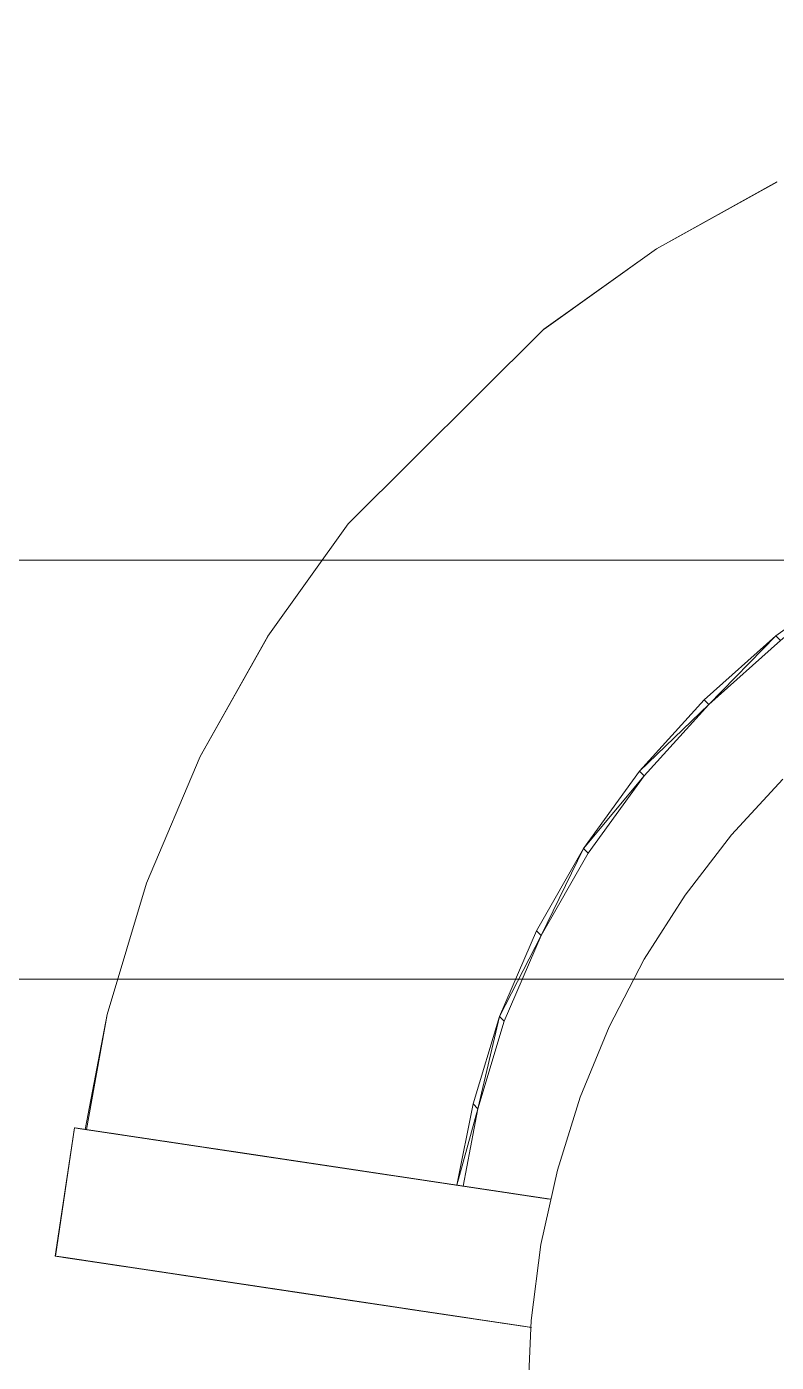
# Model space of a CAD drawing. Extents: x -566 to 72611, y -487 to 32334.
# Drawn here: x 170.13 to 176.64, y 135.67 to 147.27 of the extents above; entities that cross this region are included whole.
import ezdxf

# ---------------------------------------------------------------- set-up
doc = ezdxf.new("R2010")
doc.units = 0
doc.header["$LTSCALE"] = 0.5
doc.header["$MEASUREMENT"] = 0
doc.layers.add('ceilling', color=141, linetype='CONTINUOUS', lineweight=18)
doc.layers.add('floor', color=7, linetype='CONTINUOUS', lineweight=5, true_color=0xcfcfcf)
doc.layers.add('layout', color=7, linetype='CONTINUOUS', lineweight=5, true_color=0xcfcfcf)

msp = doc.modelspace()

# ---------------------------------------------------------------- hatches: boundary and pattern name
at = {"layer": 'floor'}
h = msp.add_hatch(dxfattribs=at)
h.set_pattern_fill('ANSI37', color=256, scale=100, angle=45)
h.set_pattern_definition([(90, (243.028, 267.632), (-12.5, 9e-16), []), (180, (243.028, 267.632), (-9e-16, -12.5), [])])
h.paths.add_polyline_path([(253.46925, 349.5), (154.11744, 349.5), (154.11744, 348.5), (101.14781, 348.5), (101.14781, 349.5), (0, 349.5), (0, 344.5), (36, 344.5, -0.33835703), (0, 308.66941), (0, 308.5), (0, 173.75), (253.46925, 173.75)])
h.paths.add_polyline_path([(36, 344.5), (0, 344.5), (0, 308.66941, 0.33835703)], flags=17)
h.paths.add_polyline_path([(253.46925, 173.75), (0, 173.75), (0, 173.74997), (0, 169.75), (253.46925, 169.75)])
h.paths.add_polyline_path([(253.46925, 169.75), (0, 169.75), (0, 149.21137), (36, 149.21137, -0.33835703), (0, 113.38078), (0, 113.21137), (0, 29.94998), (0, -5), (253.46925, -5)])
h.paths.add_polyline_path([(36, 149.21137), (0, 149.21137), (0, 113.38078, 0.33835703)], flags=17)
h.paths.add_polyline_path([(575.25, 169.75), (510, 169.75), (474.75, 169.75), (327.5, 169.75), (285.46925, 169.75), (285.46925, 165.75), (253.46925, 165.75), (253.46925, -5), (263.99725, -5), (263.99725, 95.99051), (287, 95.99051), (287, 97.5), (292, 97.5), (292, -5), (341.25, -5), (341.25, 13.02988), (341.25012, 15.02988), (346.24839, 15.02988, 0.36108524), (374.08728, 41.24999), (346.25012, 41.24999), (346.25012, 42.99999), (341.25, 42.99999), (341.25, 44.99999), (341.25, 97.5), (357.75, 97.5), (405.75, 97.5), (575.25, 97.5)])

# ---------------------------------------------------------------- linework, layer by layer
at = {"layer": 'ceilling'}
msp.add_line((0, 139), (575.25, 139), dxfattribs=at)
msp.add_line((0, 139), (575.25, 139), dxfattribs=at)
at = {"layer": 'layout'}
for points in [[(170.50819, 126.00969, -69.72025), (191.31363, 146.81773, -69.73263), (170.50681, 126.0109, -69.73263)], [(191.31363, 146.81773, -69.73263), (170.50819, 126.00969, -69.72025), (191.31493, 146.81643, -69.72025)], [(176.64921, 145.92717, -67.45901), (176.64921, 145.92717, -67.45901), (175.60288, 145.34382, -67.49301), (176.64866, 145.92508, -67.41885)], [(174.62547, 144.64772, -67.51612), (174.62547, 144.64772, -67.51612), (175.60288, 145.34382, -67.49301), (174.62743, 144.64623, -67.55636)], [(174.62547, 144.64772, -67.51612), (174.62547, 144.64772, -67.51612), (172.92669, 142.95456, -67.52867), (174.62579, 144.64632, -67.47594)], [(172.22725, 141.97933, -67.51794), (172.22725, 141.97933, -67.51794), (172.22874, 141.97909, -67.47775), (172.92669, 142.95456, -67.52867)], [(176.63896, 141.98296, -76.60138), (176.63896, 141.98296, -76.60138), (176.67952, 141.94221, -77.49094), (177.31362, 142.46745, -76.5928)], [(172.22725, 141.97933, -67.51794), (172.22725, 141.97933, -67.51794), (172.22904, 141.97749, -67.55817), (171.64036, 140.93459, -67.49601)], [(176.01662, 141.42636, -76.60426), (176.01662, 141.42636, -76.60426), (176.05727, 141.38553, -77.4938), (176.63896, 141.98296, -76.60138)], [(176.05727, 141.38553, -77.4938), (176.05727, 141.38553, -77.4938), (176.63896, 141.98296, -76.60138), (176.67952, 141.94221, -77.49094)], [(176.01662, 141.42636, -76.60426), (176.01662, 141.42636, -76.60426), (175.45713, 140.80659, -76.60138), (176.05727, 141.38553, -77.4938)], [(175.49769, 140.76584, -77.49094), (175.49769, 140.76584, -77.49094), (176.05727, 141.38553, -77.4938), (175.45713, 140.80659, -76.60138)], [(171.17346, 139.83414, -67.46316), (171.17346, 139.83414, -67.46316), (171.17532, 139.83496, -67.423), (171.64036, 140.93459, -67.49601)], [(175.45713, 140.80659, -76.60138), (175.45713, 140.80659, -76.60138), (174.96952, 140.13419, -76.5928), (175.49769, 140.76584, -77.49094)], [(175.01008, 140.09344, -77.48236), (175.01008, 140.09344, -77.48236), (175.49769, 140.76584, -77.49094), (174.96952, 140.13419, -76.5928)], [(176.70187, 140.73832, -80.51045), (176.70187, 140.73832, -80.51045), (176.25509, 140.25261, -80.51045), (176.70187, 140.73832, -79.38364)], [(176.25509, 140.25261, -79.38364), (176.25509, 140.25261, -79.38364), (176.70187, 140.73832, -79.38364), (176.25509, 140.25261, -80.51045)], [(176.25509, 140.25261, -80.51045), (176.25509, 140.25261, -80.51045), (175.85279, 139.72919, -80.51045), (176.25509, 140.25261, -79.38364)], [(175.85279, 139.72919, -79.38364), (175.85279, 139.72919, -79.38364), (176.25509, 140.25261, -79.38364), (175.85279, 139.72919, -80.51045)], [(174.56191, 139.42017, -76.57867), (174.56191, 139.42017, -76.57867), (174.60247, 139.37942, -77.46822), (174.96952, 140.13419, -76.5928)], [(175.01008, 140.09344, -77.48236), (175.01008, 140.09344, -77.48236), (174.96952, 140.13419, -76.5928), (174.60247, 139.37942, -77.46822)], [(171.17346, 139.83414, -67.46316), (171.17346, 139.83414, -67.46316), (171.1751, 139.83215, -67.50339), (170.83263, 138.69192, -67.41982)], [(175.85279, 139.72919, -80.51045), (175.85279, 139.72919, -80.51045), (175.49786, 139.17214, -80.51045), (175.85279, 139.72919, -79.38364)], [(175.49786, 139.17214, -79.38364), (175.49786, 139.17214, -79.38364), (175.85279, 139.72919, -79.38364), (175.49786, 139.17214, -80.51045)], [(174.56191, 139.42017, -76.57867), (174.56191, 139.42017, -76.57867), (174.24112, 138.6763, -76.55921), (174.60247, 139.37942, -77.46822)], [(174.28168, 138.63555, -77.44877), (174.28168, 138.63555, -77.44877), (174.60247, 139.37942, -77.46822), (174.24112, 138.6763, -76.55921)], [(175.49786, 139.17214, -80.51045), (175.49786, 139.17214, -80.51045), (175.19307, 138.58544, -80.51045), (175.49786, 139.17214, -79.38364)], [(175.19307, 138.58544, -79.38364), (175.19307, 138.58544, -79.38364), (175.49786, 139.17214, -79.38364), (175.19307, 138.58544, -80.51045)], [(170.65358, 137.69221, -67.09033), (170.65358, 137.69221, -67.09033), (170.64295, 137.6938, -67.06297), (170.83263, 138.69192, -67.41982)], [(174.01243, 137.91491, -76.53475), (174.01243, 137.91491, -76.53475), (174.05299, 137.87416, -77.42431), (174.24112, 138.6763, -76.55921)], [(174.28168, 138.63555, -77.44877), (174.28168, 138.63555, -77.44877), (174.24112, 138.6763, -76.55921), (174.05299, 137.87416, -77.42431)], [(175.19307, 138.58544, -80.51045), (175.19307, 138.58544, -80.51045), (174.9406, 137.97365, -80.51045), (175.19307, 138.58544, -79.38364)], [(174.9406, 137.97365, -79.38364), (174.9406, 137.97365, -79.38364), (175.19307, 138.58544, -79.38364), (174.9406, 137.97365, -80.51045)], [(174.9406, 137.97365, -80.51045), (174.9406, 137.97365, -80.51045), (174.74237, 137.34128, -80.51045), (174.9406, 137.97365, -79.38364)], [(174.74237, 137.34128, -79.38364), (174.74237, 137.34128, -79.38364), (174.9406, 137.97365, -79.38364), (174.74237, 137.34128, -80.51045)], [(174.01243, 137.91491, -76.53475), (174.01243, 137.91491, -76.53475), (173.8702, 137.20962, -91.33982), (174.05299, 137.87416, -77.42431)], [(173.92536, 137.20131, -91.07691), (173.92536, 137.20131, -91.07691), (174.05299, 137.87416, -77.42431), (173.8702, 137.20962, -91.33982)], [(170.38168, 136.59357, -67.34775), (170.38168, 136.59357, -67.34775), (170.38293, 136.59343, -67.30764), (170.54895, 137.70788, -67.34775)], [(170.54895, 137.70788, -67.34775), (170.54895, 137.70788, -67.34775), (171.56395, 137.55559, -67.56361), (170.63977, 137.69424, -67.56718)], [(171.47507, 137.56892, -67.42873), (171.47507, 137.56892, -67.42873), (171.56395, 137.55559, -67.56361), (170.54895, 137.70788, -67.34775)], [(171.38369, 137.58268, -67.29533), (171.38369, 137.58268, -67.29533), (171.47507, 137.56892, -67.42873), (170.54895, 137.70788, -67.34775)], [(170.55016, 137.7077, -67.30764), (170.55016, 137.7077, -67.30764), (171.38369, 137.58268, -67.29533), (170.54895, 137.70788, -67.34775)], [(170.5559, 137.70687, -67.2679), (170.5559, 137.70687, -67.2679), (171.38369, 137.58268, -67.29533), (170.55016, 137.7077, -67.30764)], [(171.28998, 137.59671, -67.16345), (171.28998, 137.59671, -67.16345), (171.38369, 137.58268, -67.29533), (170.5559, 137.70687, -67.2679)], [(170.56612, 137.70533, -67.22897), (170.56612, 137.70533, -67.22897), (171.28998, 137.59671, -67.16345), (170.5559, 137.70687, -67.2679)], [(170.58071, 137.70314, -67.19132), (170.58071, 137.70314, -67.19132), (171.28998, 137.59671, -67.16345), (170.56612, 137.70533, -67.22897)], [(170.59939, 137.70038, -67.15537), (170.59939, 137.70038, -67.15537), (171.28998, 137.59671, -67.16345), (170.58071, 137.70314, -67.19132)], [(171.26306, 137.60074, -67.12991), (171.26306, 137.60074, -67.12991), (171.28998, 137.59671, -67.16345), (170.59939, 137.70038, -67.15537)], [(170.62208, 137.69696, -67.12155), (170.62208, 137.69696, -67.12155), (171.26306, 137.60074, -67.12991), (170.59939, 137.70038, -67.15537)], [(171.23286, 137.6053, -67.099), (171.23286, 137.6053, -67.099), (171.26306, 137.60074, -67.12991), (170.62208, 137.69696, -67.12155)], [(170.64853, 137.69297, -67.09026), (170.64853, 137.69297, -67.09026), (171.23286, 137.6053, -67.099), (170.62208, 137.69696, -67.12155)], [(170.63977, 137.69424, -67.56718), (170.63977, 137.69424, -67.56718), (171.6504, 137.54262, -67.69993), (170.72787, 137.681, -67.78764)], [(171.56395, 137.55559, -67.56361), (171.56395, 137.55559, -67.56361), (171.6504, 137.54262, -67.69993), (170.63977, 137.69424, -67.56718)], [(171.19964, 137.6103, -67.07101), (171.19964, 137.6103, -67.07101), (171.23286, 137.6053, -67.099), (170.64853, 137.69297, -67.09026)], [(170.6783, 137.6885, -67.06184), (170.6783, 137.6885, -67.06184), (171.19964, 137.6103, -67.07101), (170.64853, 137.69297, -67.09026)], [(171.16383, 137.61565, -67.0462), (171.16383, 137.61565, -67.0462), (171.19964, 137.6103, -67.07101), (170.6783, 137.6885, -67.06184)], [(170.71121, 137.68355, -67.03663), (170.71121, 137.68355, -67.03663), (171.16383, 137.61565, -67.0462), (170.6783, 137.6885, -67.06184)], [(171.12552, 137.62143, -67.0248), (171.12552, 137.62143, -67.0248), (171.16383, 137.61565, -67.0462), (170.71121, 137.68355, -67.03663)], [(170.74668, 137.6782, -67.01492), (170.74668, 137.6782, -67.01492), (171.12552, 137.62143, -67.0248), (170.71121, 137.68355, -67.03663)], [(170.72787, 137.681, -67.78764), (170.72787, 137.681, -67.78764), (171.81573, 137.51789, -67.97672), (170.81316, 137.66825, -68.00909)], [(171.73432, 137.53003, -67.83765), (171.73432, 137.53003, -67.83765), (171.81573, 137.51789, -67.97672), (170.72787, 137.681, -67.78764)], [(171.6504, 137.54262, -67.69993), (171.6504, 137.54262, -67.69993), (171.73432, 137.53003, -67.83765), (170.72787, 137.681, -67.78764)], [(171.08535, 137.62744, -67.00702), (171.08535, 137.62744, -67.00702), (171.12552, 137.62143, -67.0248), (170.74668, 137.6782, -67.01492)], [(170.76911, 137.67487, -67.00424), (170.76911, 137.67487, -67.00424), (171.08535, 137.62744, -67.00702), (170.74668, 137.6782, -67.01492)], [(171.04351, 137.63366, -66.99302), (171.04351, 137.63366, -66.99302), (171.08535, 137.62744, -67.00702), (170.76911, 137.67487, -67.00424)], [(170.82399, 137.66663, -66.983), (170.82399, 137.66663, -66.983), (171.04351, 137.63366, -66.99302), (170.76911, 137.67487, -67.00424)], [(170.76911, 137.67487, -67.00424), (170.76911, 137.67487, -67.00424), (170.78443, 137.67254, -66.99698), (170.82399, 137.66663, -66.983)], [(170.81316, 137.66825, -68.00909), (170.81316, 137.66825, -68.00909), (171.89464, 137.50601, -68.11711), (170.89557, 137.65589, -68.23151)], [(171.81573, 137.51789, -67.97672), (171.81573, 137.51789, -67.97672), (171.89464, 137.50601, -68.11711), (170.81316, 137.66825, -68.00909)], [(171.00041, 137.64019, -66.98292), (171.00041, 137.64019, -66.98292), (171.04351, 137.63366, -66.99302), (170.82399, 137.66663, -66.983)], [(170.86791, 137.66005, -66.97688), (170.86791, 137.66005, -66.97688), (171.00041, 137.64019, -66.98292), (170.82399, 137.66663, -66.983)], [(170.95649, 137.64677, -66.97684), (170.95649, 137.64677, -66.97684), (171.00041, 137.64019, -66.98292), (170.86791, 137.66005, -66.97688)], [(170.91213, 137.65343, -66.97481), (170.91213, 137.65343, -66.97481), (170.95649, 137.64677, -66.97684), (170.86791, 137.66005, -66.97688)], [(170.89557, 137.65589, -68.23151), (170.89557, 137.65589, -68.23151), (172.04474, 137.48352, -68.40167), (170.97525, 137.64392, -68.45486)], [(171.971, 137.49453, -68.25877), (171.971, 137.49453, -68.25877), (172.04474, 137.48352, -68.40167), (170.89557, 137.65589, -68.23151)], [(171.89464, 137.50601, -68.11711), (171.89464, 137.50601, -68.11711), (171.971, 137.49453, -68.25877), (170.89557, 137.65589, -68.23151)], [(170.97525, 137.64392, -68.45486), (170.97525, 137.64392, -68.45486), (172.11584, 137.47283, -68.54575), (171.05196, 137.63243, -68.6791)], [(172.04474, 137.48352, -68.40167), (172.04474, 137.48352, -68.40167), (172.11584, 137.47283, -68.54575), (170.97525, 137.64392, -68.45486)], [(171.05196, 137.63243, -68.6791), (171.05196, 137.63243, -68.6791), (172.25027, 137.45266, -68.83732), (171.12595, 137.62134, -68.90421)], [(172.18439, 137.46253, -68.69098), (172.18439, 137.46253, -68.69098), (172.25027, 137.45266, -68.83732), (171.05196, 137.63243, -68.6791)], [(172.11584, 137.47283, -68.54575), (172.11584, 137.47283, -68.54575), (172.18439, 137.46253, -68.69098), (171.05196, 137.63243, -68.6791)], [(171.12595, 137.62134, -68.90421), (171.12595, 137.62134, -68.90421), (172.32211, 137.44184, -69.07613), (171.19705, 137.61065, -69.13014)], [(172.25027, 137.45266, -68.83732), (172.25027, 137.45266, -68.83732), (172.32211, 137.44184, -69.07613), (171.12595, 137.62134, -68.90421)], [(171.19705, 137.61065, -69.13014), (171.19705, 137.61065, -69.13014), (172.39096, 137.43149, -69.31577), (171.26522, 137.60048, -69.35687)], [(172.32211, 137.44184, -69.07613), (172.32211, 137.44184, -69.07613), (172.39096, 137.43149, -69.31577), (171.19705, 137.61065, -69.13014)], [(171.26522, 137.60048, -69.35687), (171.26522, 137.60048, -69.35687), (172.45641, 137.42172, -69.55508), (171.33058, 137.59062, -69.58437)], [(172.39096, 137.43149, -69.31577), (172.39096, 137.43149, -69.31577), (172.45641, 137.42172, -69.55508), (171.26522, 137.60048, -69.35687)], [(171.33058, 137.59062, -69.58437), (171.33058, 137.59062, -69.58437), (172.50961, 137.41369, -69.75571), (171.39331, 137.58123, -69.81377)], [(172.45641, 137.42172, -69.55508), (172.45641, 137.42172, -69.55508), (172.50961, 137.41369, -69.75571), (171.33058, 137.59062, -69.58437)], [(171.39331, 137.58123, -69.81377), (171.39331, 137.58123, -69.81377), (172.56181, 137.40589, -69.95543), (171.44504, 137.57347, -70.00896)], [(172.50961, 137.41369, -69.75571), (172.50961, 137.41369, -69.75571), (172.56181, 137.40589, -69.95543), (171.39331, 137.58123, -69.81377)], [(171.44504, 137.57347, -70.00896), (171.44504, 137.57347, -70.00896), (172.61341, 137.39818, -70.1553), (171.49647, 137.56576, -70.20546)], [(172.56181, 137.40589, -69.95543), (172.56181, 137.40589, -69.95543), (172.61341, 137.39818, -70.1553), (171.44504, 137.57347, -70.00896)], [(171.49647, 137.56576, -70.20546), (171.49647, 137.56576, -70.20546), (172.66423, 137.39055, -70.35532), (171.54716, 137.55818, -70.40212)], [(172.61341, 137.39818, -70.1553), (172.61341, 137.39818, -70.1553), (172.66423, 137.39055, -70.35532), (171.49647, 137.56576, -70.20546)], [(171.54716, 137.55818, -70.40212), (171.54716, 137.55818, -70.40212), (172.7145, 137.38305, -70.55549), (171.59734, 137.55059, -70.59894)], [(172.66423, 137.39055, -70.35532), (172.66423, 137.39055, -70.35532), (172.7145, 137.38305, -70.55549), (171.54716, 137.55818, -70.40212)], [(171.59734, 137.55059, -70.59894), (171.59734, 137.55059, -70.59894), (172.76407, 137.37556, -70.75581), (171.64669, 137.54323, -70.7959)], [(172.7145, 137.38305, -70.55549), (172.7145, 137.38305, -70.55549), (172.76407, 137.37556, -70.75581), (171.59734, 137.55059, -70.59894)], [(171.64669, 137.54323, -70.7959), (171.64669, 137.54323, -70.7959), (172.81295, 137.36824, -70.95628), (171.69553, 137.53586, -70.99301)], [(172.76407, 137.37556, -70.75581), (172.76407, 137.37556, -70.75581), (172.81295, 137.36824, -70.95628), (171.64669, 137.54323, -70.7959)], [(171.69553, 137.53586, -70.99301), (171.69553, 137.53586, -70.99301), (172.86123, 137.361, -71.1569), (171.74364, 137.52863, -71.19027)], [(172.81295, 137.36824, -70.95628), (172.81295, 137.36824, -70.95628), (172.86123, 137.361, -71.1569), (171.69553, 137.53586, -70.99301)], [(172.77895, 137.37332, -96.8737), (172.77895, 137.37332, -96.8737), (171.69838, 137.53543, -96.69225), (172.87728, 137.35855, -96.34516)], [(171.79679, 137.52074, -96.16259), (171.79679, 137.52074, -96.16259), (172.87728, 137.35855, -96.34516), (171.69838, 137.53543, -96.69225)], [(171.74364, 137.52863, -71.19027), (171.74364, 137.52863, -71.19027), (172.90873, 137.35386, -71.35767), (171.79105, 137.52157, -71.38766)], [(172.86123, 137.361, -71.1569), (172.86123, 137.361, -71.1569), (172.90873, 137.35386, -71.35767), (171.74364, 137.52863, -71.19027)], [(171.79105, 137.52157, -71.38766), (171.79105, 137.52157, -71.38766), (172.95567, 137.34684, -71.55856), (171.83782, 137.51456, -71.58521)], [(172.90873, 137.35386, -71.35767), (172.90873, 137.35386, -71.35767), (172.95567, 137.34684, -71.55856), (171.79105, 137.52157, -71.38766)], [(172.97655, 137.34369, -95.81737), (172.97655, 137.34369, -95.81737), (172.87728, 137.35855, -96.34516), (171.79679, 137.52074, -96.16259)], [(171.89658, 137.50571, -95.63255), (171.89658, 137.50571, -95.63255), (172.97655, 137.34369, -95.81737), (171.79679, 137.52074, -96.16259)], [(171.83782, 137.51456, -71.58521), (171.83782, 137.51456, -71.58521), (173.00192, 137.33983, -71.75961), (171.88398, 137.50763, -71.78289)], [(172.95567, 137.34684, -71.55856), (172.95567, 137.34684, -71.55856), (173.00192, 137.33983, -71.75961), (171.83782, 137.51456, -71.58521)], [(171.88398, 137.50763, -71.78289), (171.88398, 137.50763, -71.78289), (173.04735, 137.33304, -71.9604), (171.9295, 137.50075, -71.98071)], [(173.00192, 137.33983, -71.75961), (173.00192, 137.33983, -71.75961), (173.04735, 137.33304, -71.9604), (171.88398, 137.50763, -71.78289)], [(173.07712, 137.32857, -95.28979), (173.07712, 137.32857, -95.28979), (172.97655, 137.34369, -95.81737), (171.89658, 137.50571, -95.63255)], [(171.99762, 137.49054, -95.10271), (171.99762, 137.49054, -95.10271), (173.07712, 137.32857, -95.28979), (171.89658, 137.50571, -95.63255)], [(171.9295, 137.50075, -71.98071), (171.9295, 137.50075, -71.98071), (173.04735, 137.33304, -71.9604), (171.97446, 137.494, -72.17908)], [(171.97446, 137.494, -72.17908), (171.97446, 137.494, -72.17908), (173.28645, 137.29718, -73.02425), (172.21325, 137.45819, -73.24213)], [(173.04735, 137.33304, -71.9604), (173.04735, 137.33304, -71.9604), (173.28645, 137.29718, -73.02425), (171.97446, 137.494, -72.17908)], [(173.17894, 137.31331, -94.76241), (173.17894, 137.31331, -94.76241), (173.07712, 137.32857, -95.28979), (171.99762, 137.49054, -95.10271)], [(172.09974, 137.47524, -94.5731), (172.09974, 137.47524, -94.5731), (173.17894, 137.31331, -94.76241), (171.99762, 137.49054, -95.10271)], [(173.28192, 137.29784, -94.23525), (173.28192, 137.29784, -94.23525), (173.17894, 137.31331, -94.76241), (172.09974, 137.47524, -94.5731)], [(172.2032, 137.45972, -94.04369), (172.2032, 137.45972, -94.04369), (173.28192, 137.29784, -94.23525), (172.09974, 137.47524, -94.5731)], [(173.38611, 137.28219, -93.70831), (173.38611, 137.28219, -93.70831), (173.28192, 137.29784, -94.23525), (172.2032, 137.45972, -94.04369)], [(172.2032, 137.45972, -94.04369), (172.2032, 137.45972, -94.04369), (173.38611, 137.28219, -93.70831), (172.30787, 137.44403, -93.5145)], [(172.21325, 137.45819, -73.24213), (172.21325, 137.45819, -73.24213), (173.98822, 137.19189, -76.14727), (172.91101, 137.35355, -76.3473)], [(173.28645, 137.29718, -73.02425), (173.28645, 137.29718, -73.02425), (173.98822, 137.19189, -76.14727), (172.21325, 137.45819, -73.24213)], [(173.49155, 137.26641, -93.18158), (173.49155, 137.26641, -93.18158), (173.38611, 137.28219, -93.70831), (172.30787, 137.44403, -93.5145)], [(172.4137, 137.42812, -92.98553), (172.4137, 137.42812, -92.98553), (173.49155, 137.26641, -93.18158), (172.30787, 137.44403, -93.5145)], [(173.59816, 137.25041, -92.65508), (173.59816, 137.25041, -92.65508), (173.49155, 137.26641, -93.18158), (172.4137, 137.42812, -92.98553)], [(172.52078, 137.41207, -92.45678), (172.52078, 137.41207, -92.45678), (173.59816, 137.25041, -92.65508), (172.4137, 137.42812, -92.98553)], [(173.70598, 137.23423, -92.1288), (173.70598, 137.23423, -92.1288), (173.59816, 137.25041, -92.65508), (172.52078, 137.41207, -92.45678)], [(172.62916, 137.39577, -91.92825), (172.62916, 137.39577, -91.92825), (173.70598, 137.23423, -92.1288), (172.52078, 137.41207, -92.45678)], [(173.81504, 137.21792, -91.60274), (173.81504, 137.21792, -91.60274), (173.70598, 137.23423, -92.1288), (172.62916, 137.39577, -91.92825)], [(172.73866, 137.37937, -91.39996), (172.73866, 137.37937, -91.39996), (173.81504, 137.21792, -91.60274), (172.62916, 137.39577, -91.92825)], [(173.92536, 137.20131, -91.07691), (173.92536, 137.20131, -91.07691), (173.81504, 137.21792, -91.60274), (172.73866, 137.37937, -91.39996)], [(172.84936, 137.3628, -90.87189), (172.84936, 137.3628, -90.87189), (173.92536, 137.20131, -91.07691), (172.73866, 137.37937, -91.39996)], [(174.03723, 137.18452, -90.54951), (174.03723, 137.18452, -90.54951), (173.92536, 137.20131, -91.07691), (172.84936, 137.3628, -90.87189)], [(172.96089, 137.34601, -90.34601), (172.96089, 137.34601, -90.34601), (174.03723, 137.18452, -90.54951), (172.84936, 137.3628, -90.87189)], [(172.91101, 137.35355, -76.3473), (172.91101, 137.35355, -76.3473), (174.67105, 137.08944, -79.80917), (173.58539, 137.25233, -79.9634)], [(173.98822, 137.19189, -76.14727), (173.98822, 137.19189, -76.14727), (174.67105, 137.08944, -79.80917), (172.91101, 137.35355, -76.3473)], [(174.15152, 137.16738, -89.99577), (174.15152, 137.16738, -89.99577), (174.03723, 137.18452, -90.54951), (172.96089, 137.34601, -90.34601)], [(173.07336, 137.32914, -89.80136), (173.07336, 137.32914, -89.80136), (174.15152, 137.16738, -89.99577), (172.96089, 137.34601, -90.34601)], [(174.25886, 137.15125, -89.4389), (174.25886, 137.15125, -89.4389), (174.15152, 137.16738, -89.99577), (173.07336, 137.32914, -89.80136)], [(173.1782, 137.31344, -89.25737), (173.1782, 137.31344, -89.25737), (174.25886, 137.15125, -89.4389), (173.07336, 137.32914, -89.80136)], [(174.35878, 137.13634, -88.8808), (174.35878, 137.13634, -88.8808), (174.25886, 137.15125, -89.4389), (173.1782, 137.31344, -89.25737)], [(173.27588, 137.29871, -88.71218), (173.27588, 137.29871, -88.71218), (174.35878, 137.13634, -88.8808), (173.1782, 137.31344, -89.25737)], [(174.45137, 137.12241, -88.32154), (174.45137, 137.12241, -88.32154), (174.35878, 137.13634, -88.8808), (173.27588, 137.29871, -88.71218)], [(173.36631, 137.28521, -88.16586), (173.36631, 137.28521, -88.16586), (174.45137, 137.12241, -88.32154), (173.27588, 137.29871, -88.71218)], [(174.53662, 137.10961, -87.76122), (174.53662, 137.10961, -87.76122), (174.45137, 137.12241, -88.32154), (173.36631, 137.28521, -88.16586)], [(173.44957, 137.27268, -87.61851), (173.44957, 137.27268, -87.61851), (174.53662, 137.10961, -87.76122), (173.36631, 137.28521, -88.16586)], [(174.74237, 137.34128, -80.51045), (174.74237, 137.34128, -80.51045), (174.59996, 136.69298, -80.51045), (174.74237, 137.34128, -79.38364)], [(174.59996, 136.69298, -79.38364), (174.59996, 136.69298, -79.38364), (174.74237, 137.34128, -79.38364), (174.59996, 136.69298, -80.51045)], [(174.61436, 137.09795, -87.19993), (174.61436, 137.09795, -87.19993), (174.53662, 137.10961, -87.76122), (173.44957, 137.27268, -87.61851)], [(173.52555, 137.26132, -87.07021), (173.52555, 137.26132, -87.07021), (174.61436, 137.09795, -87.19993), (173.44957, 137.27268, -87.61851)], [(174.68473, 137.08738, -86.63776), (174.68473, 137.08738, -86.63776), (174.61436, 137.09795, -87.19993), (173.52555, 137.26132, -87.07021)], [(173.59423, 137.25098, -86.52105), (173.59423, 137.25098, -86.52105), (174.68473, 137.08738, -86.63776), (173.52555, 137.26132, -87.07021)], [(170.38168, 136.59357, -67.34775), (170.38168, 136.59357, -67.34775), (170.47262, 136.57989, -67.56718), (171.39671, 136.44132, -67.56361)], [(171.30784, 136.45465, -67.42873), (171.30784, 136.45465, -67.42873), (170.38168, 136.59357, -67.34775), (171.39671, 136.44132, -67.56361)], [(171.2165, 136.46828, -67.29533), (171.2165, 136.46828, -67.29533), (170.38168, 136.59357, -67.34775), (171.30784, 136.45465, -67.42873)], [(170.38293, 136.59343, -67.30764), (170.38293, 136.59343, -67.30764), (170.38168, 136.59357, -67.34775), (171.2165, 136.46828, -67.29533)], [(170.38871, 136.59247, -67.2679), (170.38871, 136.59247, -67.2679), (170.38293, 136.59343, -67.30764), (171.2165, 136.46828, -67.29533)], [(171.12271, 136.4824, -67.16345), (171.12271, 136.4824, -67.16345), (170.38871, 136.59247, -67.2679), (171.2165, 136.46828, -67.29533)], [(170.39893, 136.59094, -67.22897), (170.39893, 136.59094, -67.22897), (170.38871, 136.59247, -67.2679), (171.12271, 136.4824, -67.16345)], [(170.41352, 136.58874, -67.19132), (170.41352, 136.58874, -67.19132), (170.39893, 136.59094, -67.22897), (171.12271, 136.4824, -67.16345)], [(170.4322, 136.58598, -67.15537), (170.4322, 136.58598, -67.15537), (170.41352, 136.58874, -67.19132), (171.12271, 136.4824, -67.16345)], [(171.09583, 136.48647, -67.12991), (171.09583, 136.48647, -67.12991), (170.4322, 136.58598, -67.15537), (171.12271, 136.4824, -67.16345)], [(170.45493, 136.58261, -67.12155), (170.45493, 136.58261, -67.12155), (170.4322, 136.58598, -67.15537), (171.09583, 136.48647, -67.12991)], [(171.06567, 136.4909, -67.099), (171.06567, 136.4909, -67.099), (170.45493, 136.58261, -67.12155), (171.09583, 136.48647, -67.12991)], [(170.48138, 136.57862, -67.09026), (170.48138, 136.57862, -67.09026), (170.45493, 136.58261, -67.12155), (171.06567, 136.4909, -67.099)], [(174.59996, 136.69298, -80.51045), (174.59996, 136.69298, -80.51045), (174.51427, 136.0338, -80.51045), (174.59996, 136.69298, -79.38364)], [(174.51427, 136.0338, -79.38364), (174.51427, 136.0338, -79.38364), (174.59996, 136.69298, -79.38364), (174.51427, 136.0338, -80.51045)], [(170.47262, 136.57989, -67.56718), (170.47262, 136.57989, -67.56718), (170.56064, 136.56674, -67.78764), (171.48317, 136.42835, -67.69993)], [(171.39671, 136.44132, -67.56361), (171.39671, 136.44132, -67.56361), (170.47262, 136.57989, -67.56718), (171.48317, 136.42835, -67.69993)], [(171.0325, 136.49594, -67.07101), (171.0325, 136.49594, -67.07101), (170.48138, 136.57862, -67.09026), (171.06567, 136.4909, -67.099)], [(170.51115, 136.57415, -67.06184), (170.51115, 136.57415, -67.06184), (170.48138, 136.57862, -67.09026), (171.0325, 136.49594, -67.07101)], [(170.99656, 136.50134, -67.0462), (170.99656, 136.50134, -67.0462), (170.51115, 136.57415, -67.06184), (171.0325, 136.49594, -67.07101)], [(170.54394, 136.56924, -67.03663), (170.54394, 136.56924, -67.03663), (170.51115, 136.57415, -67.06184), (170.99656, 136.50134, -67.0462)], [(170.95838, 136.50708, -67.0248), (170.95838, 136.50708, -67.0248), (170.54394, 136.56924, -67.03663), (170.99656, 136.50134, -67.0462)], [(170.57945, 136.56393, -67.01492), (170.57945, 136.56393, -67.01492), (170.54394, 136.56924, -67.03663), (170.95838, 136.50708, -67.0248)], [(170.56064, 136.56674, -67.78764), (170.56064, 136.56674, -67.78764), (170.64589, 136.55394, -68.0091), (171.64854, 136.40349, -67.97672)], [(171.48317, 136.42835, -67.69993), (171.48317, 136.42835, -67.69993), (170.56064, 136.56674, -67.78764), (171.56717, 136.41568, -67.83765)], [(171.64854, 136.40349, -67.97672), (171.64854, 136.40349, -67.97672), (170.56064, 136.56674, -67.78764), (171.56717, 136.41568, -67.83765)], [(170.91817, 136.51304, -67.00702), (170.91817, 136.51304, -67.00702), (170.57945, 136.56393, -67.01492), (170.95838, 136.50708, -67.0248)], [(170.60197, 136.56051, -67.00424), (170.60197, 136.56051, -67.00424), (170.57945, 136.56393, -67.01492), (170.91817, 136.51304, -67.00702)], [(170.87627, 136.5194, -66.99302), (170.87627, 136.5194, -66.99302), (170.60197, 136.56051, -67.00424), (170.91817, 136.51304, -67.00702)], [(170.65672, 136.55232, -66.983), (170.65672, 136.55232, -66.983), (170.60197, 136.56051, -67.00424), (170.87627, 136.5194, -66.99302)], [(170.64589, 136.55394, -68.0091), (170.64589, 136.55394, -68.0091), (170.72842, 136.54153, -68.23151), (171.72749, 136.39166, -68.11711)], [(171.64854, 136.40349, -67.97672), (171.64854, 136.40349, -67.97672), (170.64589, 136.55394, -68.0091), (171.72749, 136.39166, -68.11711)], [(170.83322, 136.5258, -66.98292), (170.83322, 136.5258, -66.98292), (170.65672, 136.55232, -66.983), (170.87627, 136.5194, -66.99302)], [(170.70064, 136.54574, -66.97688), (170.70064, 136.54574, -66.97688), (170.65672, 136.55232, -66.983), (170.83322, 136.5258, -66.98292)], [(170.78934, 136.53242, -66.97684), (170.78934, 136.53242, -66.97684), (170.70064, 136.54574, -66.97688), (170.83322, 136.5258, -66.98292)], [(170.74499, 136.53908, -66.97481), (170.74499, 136.53908, -66.97481), (170.70064, 136.54574, -66.97688), (170.78934, 136.53242, -66.97684)], [(170.72842, 136.54153, -68.23151), (170.72842, 136.54153, -68.23151), (170.80798, 136.52961, -68.45486), (171.87755, 136.36913, -68.40167)], [(171.80386, 136.38017, -68.25877), (171.80386, 136.38017, -68.25877), (170.72842, 136.54153, -68.23151), (171.87755, 136.36913, -68.40167)], [(171.72749, 136.39166, -68.11711), (171.72749, 136.39166, -68.11711), (170.72842, 136.54153, -68.23151), (171.80386, 136.38017, -68.25877)], [(170.80798, 136.52961, -68.45486), (170.80798, 136.52961, -68.45486), (170.88482, 136.51808, -68.6791), (171.94869, 136.35848, -68.54575)], [(171.87755, 136.36913, -68.40167), (171.87755, 136.36913, -68.40167), (170.80798, 136.52961, -68.45486), (171.94869, 136.35848, -68.54575)], [(170.88482, 136.51808, -68.6791), (170.88482, 136.51808, -68.6791), (170.95876, 136.50695, -68.90421), (172.08308, 136.33827, -68.83732)], [(172.01725, 136.34817, -68.69098), (172.01725, 136.34817, -68.69098), (170.88482, 136.51808, -68.6791), (172.08308, 136.33827, -68.83732)], [(171.94869, 136.35848, -68.54575), (171.94869, 136.35848, -68.54575), (170.88482, 136.51808, -68.6791), (172.01725, 136.34817, -68.69098)], [(170.95876, 136.50695, -68.90421), (170.95876, 136.50695, -68.90421), (171.02978, 136.49634, -69.13013), (172.15496, 136.32748, -69.07613)], [(172.08308, 136.33827, -68.83732), (172.08308, 136.33827, -68.83732), (170.95876, 136.50695, -68.90421), (172.15496, 136.32748, -69.07613)], [(171.02978, 136.49634, -69.13013), (171.02978, 136.49634, -69.13013), (171.09803, 136.48608, -69.35687), (172.22373, 136.31723, -69.31577)], [(172.15496, 136.32748, -69.07613), (172.15496, 136.32748, -69.07613), (171.02978, 136.49634, -69.13013), (172.22373, 136.31723, -69.31577)], [(171.09803, 136.48608, -69.35687), (171.09803, 136.48608, -69.35687), (171.16335, 136.47635, -69.58437), (172.28927, 136.30736, -69.55508)], [(172.22373, 136.31723, -69.31577), (172.22373, 136.31723, -69.31577), (171.09803, 136.48608, -69.35687), (172.28927, 136.30736, -69.55508)], [(171.16335, 136.47635, -69.58437), (171.16335, 136.47635, -69.58437), (171.22617, 136.46688, -69.81377), (172.34238, 136.29943, -69.75571)], [(172.28927, 136.30736, -69.55508), (172.28927, 136.30736, -69.55508), (171.16335, 136.47635, -69.58437), (172.34238, 136.29943, -69.75571)], [(171.22617, 136.46688, -69.81377), (171.22617, 136.46688, -69.81377), (171.2779, 136.45912, -70.00895), (172.39466, 136.29154, -69.95543)], [(172.34238, 136.29943, -69.75571), (172.34238, 136.29943, -69.75571), (171.22617, 136.46688, -69.81377), (172.39466, 136.29154, -69.95543)], [(171.2779, 136.45912, -70.00895), (171.2779, 136.45912, -70.00895), (171.32928, 136.45136, -70.20546), (172.44622, 136.28378, -70.1553)], [(172.39466, 136.29154, -69.95543), (172.39466, 136.29154, -69.95543), (171.2779, 136.45912, -70.00895), (172.44622, 136.28378, -70.1553)], [(171.32928, 136.45136, -70.20546), (171.32928, 136.45136, -70.20546), (171.37997, 136.44378, -70.40212), (172.49709, 136.2762, -70.35532)], [(172.44622, 136.28378, -70.1553), (172.44622, 136.28378, -70.1553), (171.32928, 136.45136, -70.20546), (172.49709, 136.2762, -70.35532)], [(171.37997, 136.44378, -70.40212), (171.37997, 136.44378, -70.40212), (171.43006, 136.43628, -70.59894), (172.54731, 136.26866, -70.55549)], [(172.49709, 136.2762, -70.35532), (172.49709, 136.2762, -70.35532), (171.37997, 136.44378, -70.40212), (172.54731, 136.26866, -70.55549)], [(171.43006, 136.43628, -70.59894), (171.43006, 136.43628, -70.59894), (171.47951, 136.42883, -70.7959), (172.59692, 136.2612, -70.75581)], [(172.54731, 136.26866, -70.55549), (172.54731, 136.26866, -70.55549), (171.43006, 136.43628, -70.59894), (172.59692, 136.2612, -70.75581)], [(171.47951, 136.42883, -70.7959), (171.47951, 136.42883, -70.7959), (171.52826, 136.42155, -70.99301), (172.6458, 136.25388, -70.95628)], [(172.59692, 136.2612, -70.75581), (172.59692, 136.2612, -70.75581), (171.47951, 136.42883, -70.7959), (172.6458, 136.25388, -70.95628)], [(171.52826, 136.42155, -70.99301), (171.52826, 136.42155, -70.99301), (171.57636, 136.41432, -71.19027), (172.69404, 136.24661, -71.1569)], [(172.6458, 136.25388, -70.95628), (172.6458, 136.25388, -70.95628), (171.52826, 136.42155, -70.99301), (172.69404, 136.24661, -71.1569)], [(172.61181, 136.25897, -96.8737), (172.61181, 136.25897, -96.8737), (172.71, 136.24424, -96.34516), (171.53123, 136.42107, -96.69225)], [(171.6296, 136.40634, -96.16259), (171.6296, 136.40634, -96.16259), (171.53123, 136.42107, -96.69225), (172.71, 136.24424, -96.34516)], [(171.57636, 136.41432, -71.19027), (171.57636, 136.41432, -71.19027), (171.62386, 136.40718, -71.38766), (172.74158, 136.23951, -71.35767)], [(172.69404, 136.24661, -71.1569), (172.69404, 136.24661, -71.1569), (171.57636, 136.41432, -71.19027), (172.74158, 136.23951, -71.35767)], [(171.62386, 136.40718, -71.38766), (171.62386, 136.40718, -71.38766), (171.67067, 136.40021, -71.58521), (172.78848, 136.23245, -71.55856)], [(172.74158, 136.23951, -71.35767), (172.74158, 136.23951, -71.35767), (171.62386, 136.40718, -71.38766), (172.78848, 136.23245, -71.55856)], [(172.8094, 136.22934, -95.81737), (172.8094, 136.22934, -95.81737), (171.6296, 136.40634, -96.16259), (172.71, 136.24424, -96.34516)], [(171.72944, 136.39135, -95.63255), (171.72944, 136.39135, -95.63255), (171.6296, 136.40634, -96.16259), (172.8094, 136.22934, -95.81737)], [(171.67067, 136.40021, -71.58521), (171.67067, 136.40021, -71.58521), (171.71679, 136.39324, -71.78289), (172.83469, 136.22556, -71.75961)], [(172.78848, 136.23245, -71.55856), (172.78848, 136.23245, -71.55856), (171.67067, 136.40021, -71.58521), (172.83469, 136.22556, -71.75961)], [(171.71679, 136.39324, -71.78289), (171.71679, 136.39324, -71.78289), (171.76227, 136.38649, -71.98071), (172.8802, 136.21868, -71.9604)], [(172.83469, 136.22556, -71.75961), (172.83469, 136.22556, -71.75961), (171.71679, 136.39324, -71.78289), (172.8802, 136.21868, -71.9604)], [(172.90997, 136.21421, -95.28979), (172.90997, 136.21421, -95.28979), (171.72944, 136.39135, -95.63255), (172.8094, 136.22934, -95.81737)], [(171.83035, 136.37623, -95.10271), (171.83035, 136.37623, -95.10271), (171.72944, 136.39135, -95.63255), (172.90997, 136.21421, -95.28979)], [(171.76227, 136.38649, -71.98071), (171.76227, 136.38649, -71.98071), (171.80718, 136.37969, -72.17908), (172.8802, 136.21868, -71.9604)], [(171.80718, 136.37969, -72.17908), (171.80718, 136.37969, -72.17908), (172.04611, 136.34383, -73.24213), (173.11926, 136.18278, -73.02425)], [(172.8802, 136.21868, -71.9604), (172.8802, 136.21868, -71.9604), (171.80718, 136.37969, -72.17908), (173.11926, 136.18278, -73.02425)], [(172.04611, 136.34383, -73.24213), (172.04611, 136.34383, -73.24213), (171.80718, 136.37969, -72.17908), (172.74383, 136.23915, -76.34729)], [(173.01166, 136.199, -94.76241), (173.01166, 136.199, -94.76241), (171.83035, 136.37623, -95.10271), (172.90997, 136.21421, -95.28979)], [(171.9326, 136.36089, -94.5731), (171.9326, 136.36089, -94.5731), (171.83035, 136.37623, -95.10271), (173.01166, 136.199, -94.76241)], [(173.11469, 136.18357, -94.23525), (173.11469, 136.18357, -94.23525), (171.9326, 136.36089, -94.5731), (173.01166, 136.199, -94.76241)], [(172.03601, 136.34533, -94.04369), (172.03601, 136.34533, -94.04369), (171.9326, 136.36089, -94.5731), (173.11469, 136.18357, -94.23525)], [(173.21888, 136.16792, -93.70831), (173.21888, 136.16792, -93.70831), (172.03601, 136.34533, -94.04369), (173.11469, 136.18357, -94.23525)], [(172.14068, 136.32963, -93.5145), (172.14068, 136.32963, -93.5145), (172.03601, 136.34533, -94.04369), (173.21888, 136.16792, -93.70831)], [(172.04611, 136.34383, -73.24213), (172.04611, 136.34383, -73.24213), (172.74383, 136.23915, -76.34729), (173.82095, 136.07758, -76.14727)], [(173.11926, 136.18278, -73.02425), (173.11926, 136.18278, -73.02425), (172.04611, 136.34383, -73.24213), (173.82095, 136.07758, -76.14727)], [(173.32428, 136.1521, -93.18159), (173.32428, 136.1521, -93.18159), (172.14068, 136.32963, -93.5145), (173.21888, 136.16792, -93.70831)], [(172.24655, 136.31376, -92.98553), (172.24655, 136.31376, -92.98553), (172.14068, 136.32963, -93.5145), (173.32428, 136.1521, -93.18159)], [(173.43101, 136.13605, -92.65508), (173.43101, 136.13605, -92.65508), (172.24655, 136.31376, -92.98553), (173.32428, 136.1521, -93.18159)], [(172.35364, 136.29772, -92.45678), (172.35364, 136.29772, -92.45678), (172.24655, 136.31376, -92.98553), (173.43101, 136.13605, -92.65508)], [(173.53883, 136.11988, -92.1288), (173.53883, 136.11988, -92.1288), (172.35364, 136.29772, -92.45678), (173.43101, 136.13605, -92.65508)], [(172.46193, 136.2815, -91.92825), (172.46193, 136.2815, -91.92825), (172.35364, 136.29772, -92.45678), (173.53883, 136.11988, -92.1288)], [(173.64785, 136.10353, -91.60274), (173.64785, 136.10353, -91.60274), (172.46193, 136.2815, -91.92825), (173.53883, 136.11988, -92.1288)], [(172.57147, 136.26497, -91.39996), (172.57147, 136.26497, -91.39996), (172.46193, 136.2815, -91.92825), (173.64785, 136.10353, -91.60274)], [(173.75809, 136.087, -91.07691), (173.75809, 136.087, -91.07691), (172.57147, 136.26497, -91.39996), (173.64785, 136.10353, -91.60274)], [(172.68217, 136.2484, -90.87189), (172.68217, 136.2484, -90.87189), (172.57147, 136.26497, -91.39996), (173.75809, 136.087, -91.07691)], [(173.86996, 136.07021, -90.54951), (173.86996, 136.07021, -90.54951), (172.68217, 136.2484, -90.87189), (173.75809, 136.087, -91.07691)], [(172.79374, 136.23166, -90.34601), (172.79374, 136.23166, -90.34601), (172.68217, 136.2484, -90.87189), (173.86996, 136.07021, -90.54951)], [(172.74383, 136.23915, -76.34729), (172.74383, 136.23915, -76.34729), (173.41811, 136.13803, -79.9634), (174.50391, 135.97509, -79.80917)], [(173.82095, 136.07758, -76.14727), (173.82095, 136.07758, -76.14727), (172.74383, 136.23915, -76.34729), (174.50391, 135.97509, -79.80917)], [(173.98433, 136.05299, -89.99577), (173.98433, 136.05299, -89.99577), (172.79374, 136.23166, -90.34601), (173.86996, 136.07021, -90.54951)], [(172.90622, 136.21478, -89.80136), (172.90622, 136.21478, -89.80136), (172.79374, 136.23166, -90.34601), (173.98433, 136.05299, -89.99577)], [(173.11926, 136.18278, -73.02425), (173.11926, 136.18278, -73.02425), (173.82095, 136.07758, -76.14727), (172.8802, 136.21868, -71.9604)], [(174.09163, 136.03698, -89.4389), (174.09163, 136.03698, -89.4389), (172.90622, 136.21478, -89.80136), (173.98433, 136.05299, -89.99577)], [(173.01101, 136.19905, -89.25737), (173.01101, 136.19905, -89.25737), (172.90622, 136.21478, -89.80136), (174.09163, 136.03698, -89.4389)], [(174.19159, 136.02195, -88.8808), (174.19159, 136.02195, -88.8808), (173.01101, 136.19905, -89.25737), (174.09163, 136.03698, -89.4389)], [(173.10865, 136.18445, -88.71218), (173.10865, 136.18445, -88.71218), (173.01101, 136.19905, -89.25737), (174.19159, 136.02195, -88.8808)], [(174.28422, 136.00805, -88.32154), (174.28422, 136.00805, -88.32154), (173.10865, 136.18445, -88.71218), (174.19159, 136.02195, -88.8808)], [(173.19912, 136.17082, -88.16586), (173.19912, 136.17082, -88.16586), (173.10865, 136.18445, -88.71218), (174.28422, 136.00805, -88.32154)], [(174.36934, 135.9953, -87.76123), (174.36934, 135.9953, -87.76123), (173.19912, 136.17082, -88.16586), (174.28422, 136.00805, -88.32154)], [(173.2823, 136.15837, -87.61851), (173.2823, 136.15837, -87.61851), (173.19912, 136.17082, -88.16586), (174.36934, 135.9953, -87.76123)], [(174.44722, 135.98359, -87.19993), (174.44722, 135.98359, -87.19993), (173.2823, 136.15837, -87.61851), (174.36934, 135.9953, -87.76123)], [(173.35836, 136.14692, -87.07021), (173.35836, 136.14692, -87.07021), (173.2823, 136.15837, -87.61851), (174.44722, 135.98359, -87.19993)], [(174.51758, 135.97303, -86.63776), (174.51758, 135.97303, -86.63776), (173.35836, 136.14692, -87.07021), (174.44722, 135.98359, -87.19993)], [(173.42709, 136.13662, -86.52105), (173.42709, 136.13662, -86.52105), (173.35836, 136.14692, -87.07021), (174.51758, 135.97303, -86.63776)], [(174.51427, 136.0338, -80.51045), (174.51427, 136.0338, -80.51045), (174.48606, 135.36845, -80.51045), (174.51427, 136.0338, -79.38364)], [(174.48606, 135.36845, -79.38364), (174.48606, 135.36845, -79.38364), (174.51427, 136.0338, -79.38364), (174.48606, 135.36845, -80.51045)]]:
    msp.add_3dface(points, dxfattribs=at)

doc.saveas('drawing.dxf')
